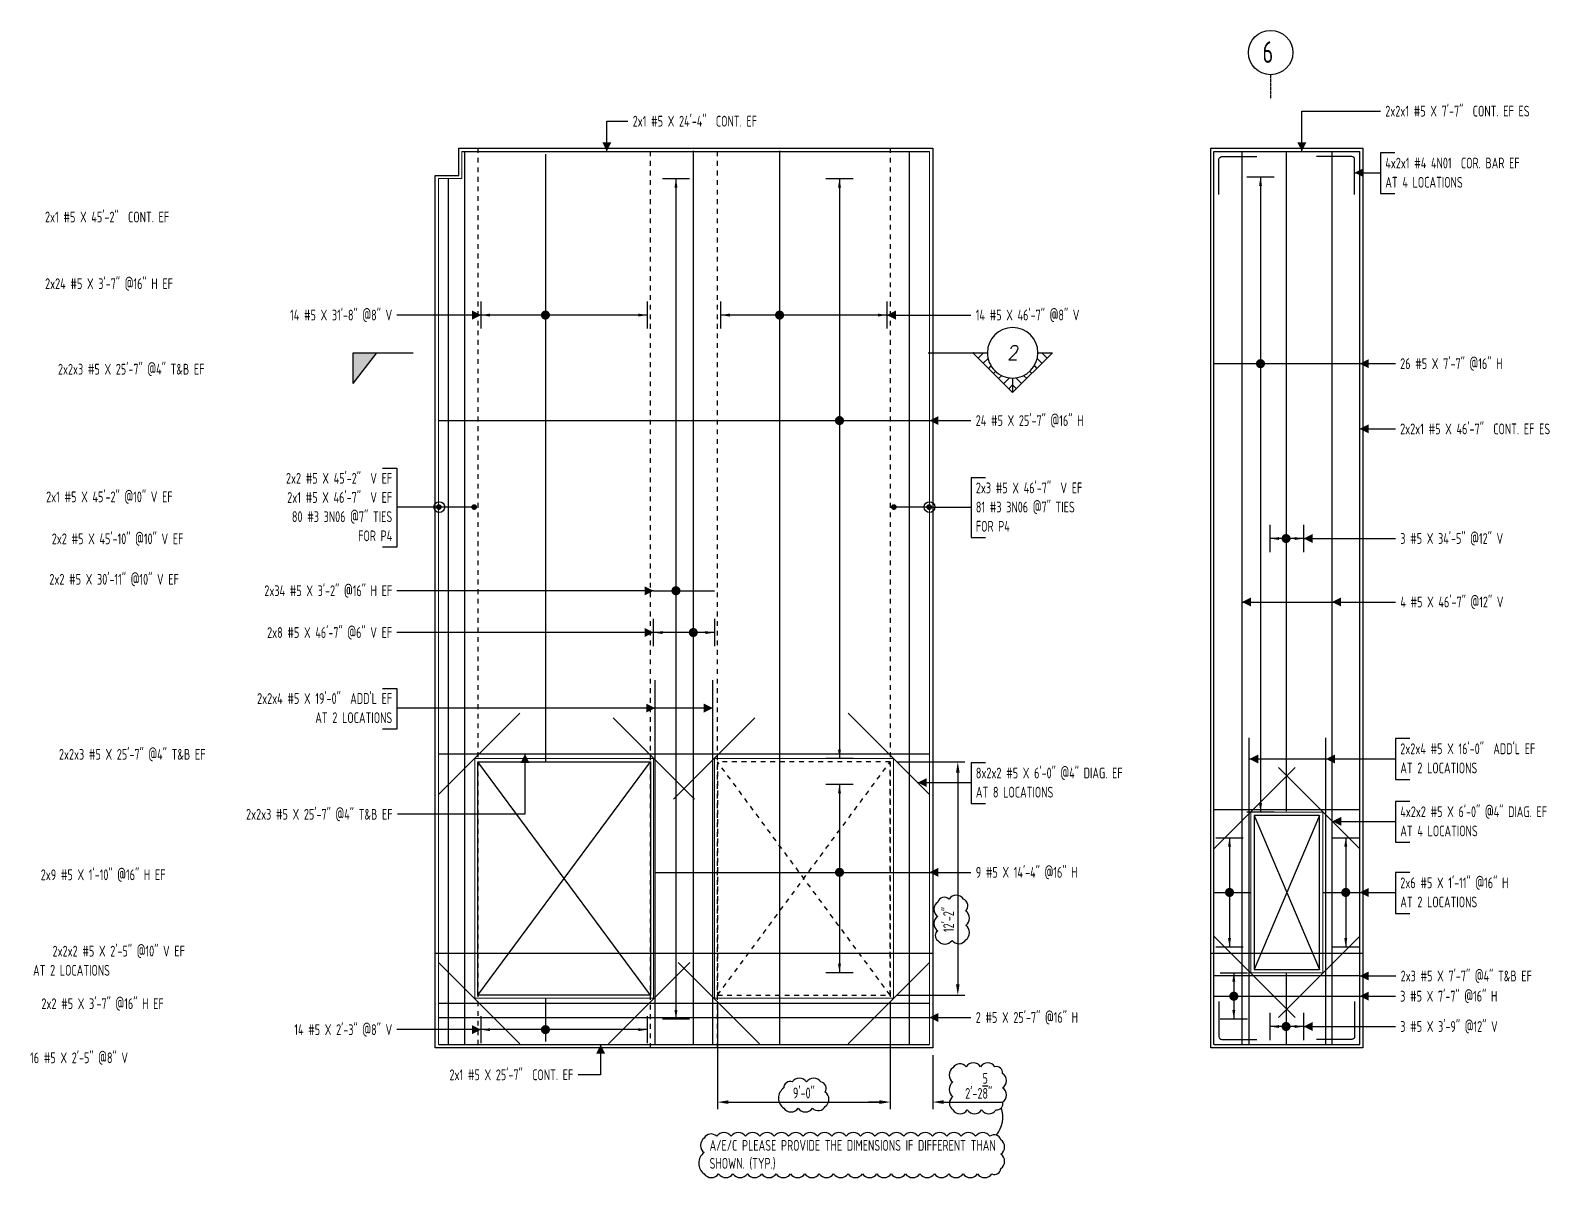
# Model space of a CAD drawing. Header units: inches. Extents: x -3675 to 38568, y -2433 to 4174.
# Drawn here: x 29924 to 30875, y 285 to 1003 of the extents above; entities that cross this region are included whole.
import ezdxf
from ezdxf.enums import TextEntityAlignment as Align

# ---------------------------------------------------------------- set-up
doc = ezdxf.new("R2010")
doc.units = ezdxf.units.IN
doc.header["$MEASUREMENT"] = 0
doc.linetypes.add('HIDDEN', pattern=[6, 3, -3])
doc.linetypes.add('PHANTOM', pattern=[2.5, 1.25, -0.25, 0.25, -0.25, 0.25, -0.25])
doc.layers.get('0').update_dxf_attribs({"linetype": 'CONTINUOUS'})
doc.layers.get('Defpoints').update_dxf_attribs({"linetype": 'CONTINUOUS'})
for name, color, linetype in [('0-25', 7, 'CONTINUOUS'), ('0-25TEXT', 7, 'CONTINUOUS'), ('0-35', 3, 'CONTINUOUS'), ('0-35TEXT', 3, 'CONTINUOUS'), ('0-50', 10, 'CONTINUOUS'), ('3', 3, 'CONTINUOUS'), ('BAR-LBL', 2, 'CONTINUOUS'), ('DETAIL', 83, 'CONTINUOUS'), ('GRID', 8, 'PHANTOM'), ('Hatch', 253, 'CONTINUOUS'), ('hidden', 7, 'HIDDEN'), ('RANGELAY', 7, 'CONTINUOUS'), ('REBARS', 4, 'CONTINUOUS')]:
    doc.layers.add(name, color=color, linetype=linetype)
doc.layers.add('COVER', color=6, linetype='CONTINUOUS', lineweight=0, plot=False)
doc.styles.add('AR', font='ARCHQUIK.shx', dxfattribs={"width": 0.8})
doc.styles.add('ROMANT', font='romant')
doc.dimstyles.new('CADS_DIM_48', dxfattribs={"dimscale": 48, "dimtxt": 0.09375, "dimasz": 0.09375, "dimexe": 0.0625, "dimexo": 0.0625, "dimgap": 0.09375, "dimtad": 0, "dimtih": 1, "dimtoh": 1, "dimzin": 1, "dimdsep": 46, "dimlunit": 4, "dimtxsty": 'AR', "dimblk": 'CLOSED', "dimcen": 0.1875, "dimadec": 0, "dimazin": 0, "dimtfac": 1, "dimtofl": 0, "dimtmove": 0, "dimatfit": 1, "dimldrblk": 'DOTBLANK', "dimfxl": 1, "dimtzin": 0, "dimarcsym": 0})

# ---------------------------------------------------------------- blocks, each defined once
blk = doc.blocks.new('leadrblk')
blk.add_lwpolyline([(0, 0, 0, 1, 0), (1, 0, 1, 1, 0)], format="xyseb")
blk = doc.blocks.new('_DotBlank')
at = {"layer": '0-35', "color": 0, "lineweight": -2}
blk.add_line((-0.5, 0), (-1, 0), dxfattribs=at)
blk.add_circle((0, 0), 0.5, dxfattribs=at)
blk = doc.blocks.new('SECTARO')
at = {"linetype": 'Continuous'}
blk.add_line((33.32, 16.99), (20.13, 0), dxfattribs=at)
for p, q in [((33.32, 16.99), (33.32, 0)), ((33.32, 0), (0, 0))]:
    blk.add_line(p, q)
for points in [[(33.32, 0), (33.32, 16.99), (33.32, 0), (20.13, 0)], [(33.32, 16.99), (20.13, 0), (33.32, 0), (33.32, 16.99)]]:
    blk.add_solid(points, dxfattribs=at)
blk = doc.blocks.new('*X3')
at = {"color": 0, "linetype": 'Continuous'}
for p, q in [((-1.108, 0.278), (-1.075, 0.312)), ((-1.081, 0.217), (-1.031, 0.267)), ((-1.013, 0.197), (-0.986, 0.223)), ((-0.96, 0.161), (-0.942, 0.179)), ((-0.92, 0.112), (-0.898, 0.135)), ((-0.895, 0.05), (-0.854, 0.091)), ((-0.856, 0), (-0.81, 0.046)), ((-0.768, 0), (-0.765, 0.002))]:
    blk.add_line(p, q, dxfattribs=at)
blk = doc.blocks.new('*X2')
at = {"color": 0, "linetype": 'Continuous'}
for p, q in [((-1.108, 0.278), (-1.075, 0.312)), ((-0.96, 0.161), (-0.942, 0.179)), ((-0.856, 0), (-0.81, 0.046))]:
    blk.add_line(p, q, dxfattribs=at)
blk = doc.blocks.new('SECTNU')
at = {"linetype": 'Continuous'}
blk.add_line((-24.74, 0), (-32.81, 0), dxfattribs=at)
blk.add_line((0, 0), (-24.74, 0))
at = {"layer": '3'}
for p, q in [((-68.89, 0), (-46.81, 22.07)), ((-60.81, 0), (-68.89, 0))]:
    blk.add_line(p, q, dxfattribs=at)
at = {"layer": '3', "linetype": 'Continuous'}
blk.add_line((-46.81, 14), (-46.81, 22.07), dxfattribs=at)
at = {"layer": '3'}
for points in [[(-46.81, 22.07), (-24.74, 0), (-32.81, 0, 1)], [(-32.81, 0, 0.414214), (-46.81, 14)]]:
    blk.add_lwpolyline(points, format="xyb", dxfattribs=at)
for start, end in [(90, 180), (180, 0)]:
    blk.add_arc((-46.81, 0), 14, start, end, dxfattribs=at)
at = {"linetype": 'Continuous', "xscale": -64, "yscale": 64, "zscale": 64, "rotation": 359.9999999999999}
blk.add_blockref('*X3', (-117.73, 0), dxfattribs=at)
at = {"linetype": 'Continuous', "xscale": 64, "yscale": 64, "zscale": 64}
for name in ['*X3', '*X2']:
    blk.add_blockref(name, (24.1, 0), dxfattribs=at)
at = {"linetype": 'Continuous', "style": 'ROMANT', "oblique": 9, "width": 0.9}
blk.add_attdef('NO', text='', height=8, dxfattribs=at).set_placement((-46.81, 0), align=Align.MIDDLE)
blk = doc.blocks.new('*D138')
at = {"layer": 'Defpoints', "color": 0, "transparency": 16777216}
for p in [(30354.45, 399.12), (30462.45, 399.12), (30462.45, 332.15)]:
    blk.add_point(p, dxfattribs=at)
at = {"layer": 'DETAIL', "color": 0, "lineweight": -2, "transparency": 16777216}
for p, q in [((30354.45, 394.62), (30354.45, 327.65)), ((30462.45, 394.62), (30462.45, 327.65)), ((30361.2, 332.15), (30455.7, 332.15))]:
    blk.add_line(p, q, dxfattribs=at)
at = {"layer": 'DETAIL', "color": 0, "transparency": 16777216}
for points in [[(30361.2, 333.28), (30361.2, 331.03), (30354.45, 332.15)], [(30455.7, 333.28), (30455.7, 331.03), (30462.45, 332.15)]]:
    blk.add_solid(points, dxfattribs=at)
at = {"layer": 'DETAIL', "color": 0, "transparency": 16777216, "insert": (30408.45, 337.89), "char_height": 6.75, "attachment_point": 5, "style": 'AR'}
blk.add_mtext('9\'-0"', dxfattribs=at)
blk = doc.blocks.new('*D139')
at = {"layer": 'Defpoints', "color": 0, "transparency": 16777216}
for p in [(30462.45, 366.12), (30489.08, 366.12), (30489.08, 332.2)]:
    blk.add_point(p, dxfattribs=at)
at = {"layer": 'DETAIL', "color": 0, "lineweight": -2, "transparency": 16777216}
for p, q in [((30462.45, 361.62), (30462.45, 327.7)), ((30489.08, 361.62), (30489.08, 327.7)), ((30455.7, 332.2), (30448.95, 332.2)), ((30495.83, 332.2), (30533.15, 332.2))]:
    blk.add_line(p, q, dxfattribs=at)
at = {"layer": 'DETAIL', "color": 0, "transparency": 16777216}
for points in [[(30455.7, 333.33), (30455.7, 331.08), (30462.45, 332.2)], [(30495.83, 333.33), (30495.83, 331.08), (30489.08, 332.2)]]:
    blk.add_solid(points, dxfattribs=at)
at = {"layer": 'DETAIL', "color": 0, "transparency": 16777216, "insert": (30517.86, 342.33), "char_height": 6.75, "attachment_point": 5, "style": 'AR'}
blk.add_mtext('2\'-2{\\H1.000000x;\\S5/8;}"', dxfattribs=at)
blk = doc.blocks.new('*D140')
at = {"layer": 'Defpoints', "color": 0, "transparency": 16777216}
for p in [(30462.45, 545.12), (30462.45, 399.12), (30504.77, 399.12)]:
    blk.add_point(p, dxfattribs=at)
at = {"layer": 'DETAIL', "color": 0, "lineweight": -2, "transparency": 16777216}
for p, q in [((30466.95, 545.12), (30509.27, 545.12)), ((30504.77, 538.37), (30504.77, 405.87)), ((30466.95, 399.12), (30509.27, 399.12))]:
    blk.add_line(p, q, dxfattribs=at)
at = {"layer": 'DETAIL', "color": 0, "transparency": 16777216}
for points in [[(30503.64, 538.37), (30505.89, 538.37), (30504.77, 545.12)], [(30503.64, 405.87), (30505.89, 405.87), (30504.77, 399.12)]]:
    blk.add_solid(points, dxfattribs=at)
at = {"layer": 'DETAIL', "color": 0, "transparency": 16777216, "insert": (30499.02, 446.43), "char_height": 6.75, "attachment_point": 5, "rotation": 90, "style": 'AR'}
blk.add_mtext('12\'-2"', dxfattribs=at)
blk = doc.blocks.new('*U1718', base_point=(30392.94, 927.44))
at = {"layer": 'REBARS', "color": 0}
blk.add_lwpolyline([(30393.25, 927.44), (30393.25, 368.44)], dxfattribs=at)
blk = doc.blocks.new('rendmark')
at = {"color": 4}
blk.add_line((0, -3), (0, 3), dxfattribs=at)
blk = doc.blocks.new('rarrow')
at = {"color": 7}
blk.add_solid([(2, -0.33), (2, 0.33), (0, 0)], dxfattribs=at)
blk = doc.blocks.new('*U1866', base_point=(30460.45, 824.67))
at = {"layer": 'RANGELAY'}
blk.add_line((30460.45, 824.67), (30356.45, 824.67), dxfattribs=at)
at = {"layer": 'RANGELAY', "xscale": 2.834645669291339, "yscale": 2.834645669291339}
for name, p, rotation in [('rendmark', (30356.45, 824.67), 359.9999969295309), ('rendmark', (30460.45, 824.67), 179.9999999999999), ('rarrow', (30356.45, 824.67), 359.9999969295309), ('rarrow', (30460.45, 824.67), 179.9999999999999)]:
    blk.add_blockref(name, p, dxfattribs=dict(at, rotation=rotation))
blk = doc.blocks.new('VPM7DC711')
at = {"const_width": 1}
blk.add_lwpolyline([(-0.5, 0, 1), (0.5, 0, 1)], format="xyb", close=True, dxfattribs=at)
blk = doc.blocks.new('*U1380', base_point=(30315, 475.64))
at = {"layer": 'REBARS', "color": 0}
blk.add_lwpolyline([(30315, 475.95), (30487, 475.95)], dxfattribs=at)
blk = doc.blocks.new('*U1865', base_point=(30430.74, 531.12))
at = {"layer": 'RANGELAY'}
blk.add_line((30430.74, 531.12), (30430.74, 413.12), dxfattribs=at)
at = {"layer": 'RANGELAY', "xscale": 2.834645669291339, "yscale": 2.834645669291339}
for name, p, rotation in [('rendmark', (30430.74, 531.12), 269.9999999999999), ('rarrow', (30430.74, 531.12), 269.9999999999999), ('rarrow', (30430.74, 413.12), 89.999996929531), ('rendmark', (30430.74, 413.12), 89.999996929531)]:
    blk.add_blockref(name, p, dxfattribs=dict(at, rotation=rotation))
blk = doc.blocks.new('VPM7DC891')
at = {"const_width": 1}
blk.add_lwpolyline([(-0.5, 0, 1), (0.5, 0, 1)], format="xyb", close=True, dxfattribs=at)
blk = doc.blocks.new('*U1381', base_point=(30179.83, 384.81))
at = {"layer": 'REBARS', "color": 0}
blk.add_lwpolyline([(30179.83, 385.13), (30486.83, 385.13)], dxfattribs=at)
blk = doc.blocks.new('*U1382', base_point=(30179.83, 758.34))
at = {"layer": 'REBARS', "color": 0}
blk.add_lwpolyline([(30179.83, 758.65), (30486.83, 758.65)], dxfattribs=at)
blk = doc.blocks.new('*U1864', base_point=(30430.74, 910.12))
at = {"layer": 'RANGELAY'}
blk.add_line((30430.74, 910.12), (30430.74, 547.12), dxfattribs=at)
at = {"layer": 'RANGELAY', "xscale": 2.834645669291339, "yscale": 2.834645669291339}
for name, p, rotation in [('rendmark', (30430.74, 910.12), 269.9999999999999), ('rarrow', (30430.74, 910.12), 269.9999999999999), ('rarrow', (30430.74, 547.12), 89.999996929531), ('rendmark', (30430.74, 547.12), 89.999996929531)]:
    blk.add_blockref(name, p, dxfattribs=dict(at, rotation=rotation))
blk = doc.blocks.new('VPM7DCA11')
at = {"const_width": 1}
blk.add_lwpolyline([(-0.5, 0, 1), (0.5, 0, 1)], format="xyb", close=True, dxfattribs=at)
blk = doc.blocks.new('*U1863', base_point=(30328.39, 910.12))
at = {"layer": 'RANGELAY'}
blk.add_line((30328.39, 910.12), (30328.39, 384.12), dxfattribs=at)
at = {"layer": 'RANGELAY', "xscale": 2.834645669291339, "yscale": 2.834645669291339}
for name, p, rotation in [('rendmark', (30328.39, 910.12), 269.9999999999999), ('rarrow', (30328.39, 910.12), 269.9999999999999), ('rarrow', (30328.39, 384.12), 89.999996929531), ('rendmark', (30328.39, 384.12), 89.999996929531)]:
    blk.add_blockref(name, p, dxfattribs=dict(at, rotation=rotation))
blk = doc.blocks.new('VPM7DCA91')
at = {"const_width": 1}
blk.add_lwpolyline([(-0.5, 0, 1), (0.5, 0, 1)], format="xyb", close=True, dxfattribs=at)
blk = doc.blocks.new('*U1383', base_point=(30314.45, 651.84))
at = {"layer": 'REBARS', "color": 0}
blk.add_lwpolyline([(30314.45, 652.16), (30352.45, 652.16)], dxfattribs=at)
blk = doc.blocks.new('*U1719', base_point=(30338.93, 927.44))
at = {"layer": 'REBARS', "color": 0}
blk.add_lwpolyline([(30339.24, 927.44), (30339.24, 368.44)], dxfattribs=at)
blk = doc.blocks.new('*U1862', base_point=(30352.45, 626))
at = {"layer": 'RANGELAY'}
blk.add_line((30352.45, 626), (30314.45, 626), dxfattribs=at)
at = {"layer": 'RANGELAY', "xscale": 2.834645669291339, "yscale": 2.834645669291339}
for name, p, rotation in [('rendmark', (30314.45, 626), 359.999996929531), ('rendmark', (30352.45, 626), 180), ('rarrow', (30314.45, 626), 359.999996929531), ('rarrow', (30352.45, 626), 180)]:
    blk.add_blockref(name, p, dxfattribs=dict(at, rotation=rotation))
blk = doc.blocks.new('VPM7DCBF1')
at = {"const_width": 1}
blk.add_lwpolyline([(-0.5, 0, 1), (0.5, 0, 1)], format="xyb", close=True, dxfattribs=at)
blk = doc.blocks.new('*U1384', base_point=(30246.42, 925.44))
at = {"layer": 'REBARS', "color": 0}
blk.add_lwpolyline([(30246.73, 925.44), (30246.73, 545.43)], dxfattribs=at)
blk = doc.blocks.new('*U1861', base_point=(30310.45, 824.67))
at = {"layer": 'RANGELAY'}
blk.add_line((30310.45, 824.67), (30206.45, 824.67), dxfattribs=at)
at = {"layer": 'RANGELAY', "xscale": 2.834645669291339, "yscale": 2.834645669291339}
for name, p, rotation in [('rendmark', (30206.45, 824.67), 359.9999969295309), ('rendmark', (30310.45, 824.67), 179.9999999999999), ('rarrow', (30206.45, 824.67), 359.9999969295309), ('rarrow', (30310.45, 824.67), 179.9999999999999)]:
    blk.add_blockref(name, p, dxfattribs=dict(at, rotation=rotation))
blk = doc.blocks.new('VPM7DCEF1')
at = {"const_width": 1}
blk.add_lwpolyline([(-0.5, 0, 1), (0.5, 0, 1)], format="xyb", close=True, dxfattribs=at)
blk = doc.blocks.new('*U1860', base_point=(30487.08, 704.52))
at = {"layer": 'REBARS', "color": 0, "const_width": 1.8}
for points in [[(30464.76, 705.42, 1), (30464.76, 703.62, 1), (30464.76, 705.42)], [(30486.89, 703.62, 1), (30486.89, 705.42, 1), (30486.89, 703.62)]]:
    blk.add_lwpolyline(points, format="xyb", dxfattribs=at)
at = {"layer": 'REBARS', "color": 0}
blk.add_lwpolyline([(30486.89, 704.52), (30464.76, 704.52)], dxfattribs=at)
blk = doc.blocks.new('*U1385', base_point=(30474.94, 368.12))
at = {"layer": 'REBARS', "color": 0}
blk.add_lwpolyline([(30474.62, 368.12), (30474.62, 927.12)], dxfattribs=at)
blk = doc.blocks.new('*U1386', base_point=(30196.55, 368.12))
at = {"layer": 'REBARS', "color": 0}
blk.add_lwpolyline([(30196.24, 368.12), (30196.24, 927.12)], dxfattribs=at)
blk = doc.blocks.new('*U1387', base_point=(30186.49, 368.12))
at = {"layer": 'REBARS', "color": 0}
blk.add_lwpolyline([(30186.17, 368.12), (30186.17, 910.12)], dxfattribs=at)
blk = doc.blocks.new('*U1859', base_point=(30202.33, 704.52))
at = {"layer": 'REBARS', "color": 0, "const_width": 1.8}
for points in [[(30180.01, 705.42, 1), (30180.01, 703.62, 1), (30180.01, 705.42)], [(30202.14, 703.62, 1), (30202.14, 705.42, 1), (30202.14, 703.62)]]:
    blk.add_lwpolyline(points, format="xyb", dxfattribs=at)
at = {"layer": 'REBARS', "color": 0}
blk.add_lwpolyline([(30202.14, 704.52), (30180.01, 704.52)], dxfattribs=at)
blk = doc.blocks.new('*U1388', base_point=(30195.07, 926.81))
at = {"layer": 'REBARS', "color": 0}
blk.add_lwpolyline([(30195.07, 927.12), (30487.07, 927.12)], dxfattribs=at)
blk = doc.blocks.new('*U1389', base_point=(30180.08, 368.43))
at = {"layer": 'REBARS', "color": 0}
blk.add_lwpolyline([(30180.08, 368.12), (30487.08, 368.12)], dxfattribs=at)
blk = doc.blocks.new('*U1390', base_point=(30326.65, 522.01))
at = {"layer": 'REBARS', "color": 0}
blk.add_lwpolyline([(30326.87, 521.79), (30377.79, 572.7)], dxfattribs=at)
blk = doc.blocks.new('*U1391', base_point=(30179.6, 419.28))
at = {"layer": 'REBARS', "color": 0}
blk.add_lwpolyline([(30179.83, 419.5), (30230.74, 368.59)], dxfattribs=at)
blk = doc.blocks.new('*U1392', base_point=(30179.61, 524.96))
at = {"layer": 'REBARS', "color": 0}
blk.add_lwpolyline([(30179.83, 524.74), (30230.74, 575.65)], dxfattribs=at)
blk = doc.blocks.new('*U1393', base_point=(30340.25, 522.01))
at = {"layer": 'REBARS', "color": 0}
blk.add_lwpolyline([(30340.03, 521.79), (30289.12, 572.7)], dxfattribs=at)
blk = doc.blocks.new('*U1394', base_point=(30487.3, 419.28))
at = {"layer": 'REBARS', "color": 0}
blk.add_lwpolyline([(30487.08, 419.5), (30436.16, 368.59)], dxfattribs=at)
blk = doc.blocks.new('*U1395', base_point=(30487.3, 524.96))
at = {"layer": 'REBARS', "color": 0}
blk.add_lwpolyline([(30487.08, 524.74), (30436.16, 575.65)], dxfattribs=at)
blk = doc.blocks.new('*U1409', base_point=(30709.89, 413.12))
at = {"layer": 'REBARS', "color": 0}
blk.add_lwpolyline([(30710.2, 413.12), (30710.2, 368.12)], dxfattribs=at)
blk = doc.blocks.new('*U1858', base_point=(30721.15, 379.47))
at = {"layer": 'RANGELAY'}
blk.add_line((30721.15, 379.47), (30700.15, 379.47), dxfattribs=at)
at = {"layer": 'RANGELAY', "xscale": 2.834645669291339, "yscale": 2.834645669291339}
for name, p, rotation in [('rendmark', (30700.15, 379.47), 359.999996929531), ('rarrow', (30700.15, 379.47), 359.999996929531), ('rarrow', (30721.15, 379.47), 180), ('rendmark', (30721.15, 379.47), 180)]:
    blk.add_blockref(name, p, dxfattribs=dict(at, rotation=rotation))
blk = doc.blocks.new('VPM7DD642')
at = {"const_width": 1}
blk.add_lwpolyline([(-0.5, 0, 1), (0.5, 0, 1)], format="xyb", close=True, dxfattribs=at)
blk = doc.blocks.new('*U1410', base_point=(30665.27, 368.43))
at = {"layer": 'REBARS', "color": 0}
blk.add_lwpolyline([(30665.27, 368.12), (30756.27, 368.12)], dxfattribs=at)
blk = doc.blocks.new('*U1411', base_point=(30665.27, 926.81))
at = {"layer": 'REBARS', "color": 0}
blk.add_lwpolyline([(30665.27, 927.12), (30756.27, 927.12)], dxfattribs=at)
blk = doc.blocks.new('*U1412', base_point=(30664.71, 368.12))
at = {"layer": 'REBARS', "color": 0}
blk.add_lwpolyline([(30665.02, 368.12), (30665.02, 927.12)], dxfattribs=at)
blk = doc.blocks.new('*U1857', base_point=(30747.55, 497.62))
at = {"layer": 'RANGELAY'}
blk.add_line((30747.55, 497.62), (30747.55, 429.12), dxfattribs=at)
at = {"layer": 'RANGELAY', "xscale": 2.834645669291339, "yscale": 2.834645669291339}
for name, p, rotation in [('rendmark', (30747.55, 497.62), 269.9999999999999), ('rarrow', (30747.55, 497.62), 269.9999999999999), ('rendmark', (30747.55, 429.12), 89.999996929531), ('rarrow', (30747.55, 429.12), 89.999996929531)]:
    blk.add_blockref(name, p, dxfattribs=dict(at, rotation=rotation))
blk = doc.blocks.new('VPM7DD7E3')
at = {"const_width": 1}
blk.add_lwpolyline([(-0.5, 0, 1), (0.5, 0, 1)], format="xyb", close=True, dxfattribs=at)
blk = doc.blocks.new('*U1413', base_point=(30733.27, 463.06))
at = {"layer": 'REBARS', "color": 0}
blk.add_lwpolyline([(30733.27, 463.37), (30756.27, 463.37)], dxfattribs=at)
blk = doc.blocks.new('*U1856', base_point=(30674.8, 497.62))
at = {"layer": 'RANGELAY'}
blk.add_line((30674.8, 497.62), (30674.8, 429.12), dxfattribs=at)
at = {"layer": 'RANGELAY', "xscale": 2.834645669291339, "yscale": 2.834645669291339}
for name, p, rotation in [('rendmark', (30674.8, 497.62), 269.9999999999999), ('rarrow', (30674.8, 497.62), 269.9999999999999), ('rendmark', (30674.8, 429.12), 89.999996929531), ('rarrow', (30674.8, 429.12), 89.999996929531)]:
    blk.add_blockref(name, p, dxfattribs=dict(at, rotation=rotation))
blk = doc.blocks.new('VPM7DD8C3')
at = {"const_width": 1}
blk.add_lwpolyline([(-0.5, 0, 1), (0.5, 0, 1)], format="xyb", close=True, dxfattribs=at)
blk = doc.blocks.new('*U1414', base_point=(30665.15, 463.06))
at = {"layer": 'REBARS', "color": 0}
blk.add_lwpolyline([(30665.15, 463.37), (30688.15, 463.37)], dxfattribs=at)
blk = doc.blocks.new('*U1469', base_point=(30667.95, 371.12))
at = {"layer": 'REBARS', "color": 0}
blk.add_lwpolyline([(30668.2, 395.12), (30668.2, 373.12, 0.414214), (30669.95, 371.37), (30691.95, 371.37)], format="xyb", dxfattribs=at)
blk = doc.blocks.new('*U1470', base_point=(30753.34, 371.12))
at = {"layer": 'REBARS', "color": 0}
blk.add_lwpolyline([(30753.09, 395.12), (30753.09, 373.12, -0.414214), (30751.34, 371.37), (30729.34, 371.37)], format="xyb", dxfattribs=at)
blk = doc.blocks.new('*U1471', base_point=(30667.95, 924.12))
at = {"layer": 'REBARS', "color": 0}
blk.add_lwpolyline([(30668.2, 900.12), (30668.2, 922.12, -0.414213), (30669.95, 923.87), (30691.95, 923.87)], format="xyb", dxfattribs=at)
blk = doc.blocks.new('*U1415', base_point=(30665.27, 411.68))
at = {"layer": 'REBARS', "color": 0}
blk.add_lwpolyline([(30665.27, 411.37), (30756.27, 411.37)], dxfattribs=at)
blk = doc.blocks.new('*U1416', base_point=(30665.27, 515.06))
at = {"layer": 'REBARS', "color": 0}
blk.add_lwpolyline([(30665.27, 515.37), (30756.27, 515.37)], dxfattribs=at)
blk = doc.blocks.new('*U1417', base_point=(30734.83, 368.12))
at = {"layer": 'REBARS', "color": 0}
blk.add_lwpolyline([(30735.15, 368.12), (30735.15, 560.12)], dxfattribs=at)
blk = doc.blocks.new('*U1418', base_point=(30687.53, 368.12))
at = {"layer": 'REBARS', "color": 0}
blk.add_lwpolyline([(30687.21, 368.12), (30687.21, 560.12)], dxfattribs=at)
blk = doc.blocks.new('*U1419', base_point=(30756.49, 435.78))
at = {"layer": 'REBARS', "color": 0}
blk.add_lwpolyline([(30756.27, 436), (30705.36, 385.09)], dxfattribs=at)
blk = doc.blocks.new('*U1420', base_point=(30664.8, 435.78))
at = {"layer": 'REBARS', "color": 0}
blk.add_lwpolyline([(30665.02, 436), (30715.93, 385.09)], dxfattribs=at)
blk = doc.blocks.new('*U1421', base_point=(30664.8, 490.96))
at = {"layer": 'REBARS', "color": 0}
blk.add_lwpolyline([(30665.02, 490.74), (30715.93, 541.65)], dxfattribs=at)
blk = doc.blocks.new('*U1422', base_point=(30756.49, 490.96))
at = {"layer": 'REBARS', "color": 0}
blk.add_lwpolyline([(30756.27, 490.74), (30705.36, 541.65)], dxfattribs=at)
blk = doc.blocks.new('*U1423', base_point=(30665.27, 398.12))
at = {"layer": 'REBARS', "color": 0}
blk.add_lwpolyline([(30665.27, 398.44), (30756.27, 398.44)], dxfattribs=at)
blk = doc.blocks.new('*U1855', base_point=(30677.51, 413.12))
at = {"layer": 'RANGELAY'}
blk.add_line((30677.51, 413.12), (30677.51, 384.12), dxfattribs=at)
at = {"layer": 'RANGELAY', "xscale": 2.834645669291339, "yscale": 2.834645669291339}
for name, p, rotation in [('rendmark', (30677.51, 413.12), 269.9999999999999), ('rarrow', (30677.51, 413.12), 269.9999999999999), ('rarrow', (30677.51, 384.12), 89.999996929531), ('rendmark', (30677.51, 384.12), 89.999996929531)]:
    blk.add_blockref(name, p, dxfattribs=dict(at, rotation=rotation))
blk = doc.blocks.new('VPM7DDE02')
at = {"const_width": 1}
blk.add_lwpolyline([(-0.5, 0, 1), (0.5, 0, 1)], format="xyb", close=True, dxfattribs=at)
blk = doc.blocks.new('*U1424', base_point=(30756.58, 368.12))
at = {"layer": 'REBARS', "color": 0}
blk.add_lwpolyline([(30756.27, 368.12), (30756.27, 927.12)], dxfattribs=at)
blk = doc.blocks.new('*U1472', base_point=(30753.34, 924.12))
at = {"layer": 'REBARS', "color": 0}
blk.add_lwpolyline([(30753.09, 900.12), (30753.09, 922.12, 0.414213), (30751.34, 923.87), (30729.34, 923.87)], format="xyb", dxfattribs=at)
blk = doc.blocks.new('*U1425', base_point=(30709.89, 927.23))
at = {"layer": 'REBARS', "color": 0}
blk.add_lwpolyline([(30710.2, 927.23), (30710.2, 514.23)], dxfattribs=at)
blk = doc.blocks.new('*U1854', base_point=(30721.15, 684.85))
at = {"layer": 'RANGELAY'}
blk.add_line((30721.15, 684.85), (30700.15, 684.85), dxfattribs=at)
at = {"layer": 'RANGELAY', "xscale": 2.834645669291339, "yscale": 2.834645669291339}
for name, p, rotation in [('rendmark', (30700.15, 684.85), 359.999996929531), ('rarrow', (30700.15, 684.85), 359.999996929531), ('rarrow', (30721.15, 684.85), 180), ('rendmark', (30721.15, 684.85), 180)]:
    blk.add_blockref(name, p, dxfattribs=dict(at, rotation=rotation))
blk = doc.blocks.new('VPM7DE052')
at = {"const_width": 1}
blk.add_lwpolyline([(-0.5, 0, 1), (0.5, 0, 1)], format="xyb", close=True, dxfattribs=at)
blk = doc.blocks.new('*U1426', base_point=(30665.27, 793.96))
at = {"layer": 'REBARS', "color": 0}
blk.add_lwpolyline([(30665.27, 794.27), (30756.27, 794.27)], dxfattribs=at)
blk = doc.blocks.new('*U1853', base_point=(30694.21, 911.12))
at = {"layer": 'RANGELAY'}
blk.add_line((30694.21, 911.12), (30694.21, 513.62), dxfattribs=at)
at = {"layer": 'RANGELAY', "xscale": 2.834645669291339, "yscale": 2.834645669291339}
for name, p, rotation in [('rendmark', (30694.21, 911.12), 269.9999999999999), ('rarrow', (30694.21, 911.12), 269.9999999999999), ('rendmark', (30694.21, 513.62), 89.999996929531), ('rarrow', (30694.21, 513.62), 89.999996929531)]:
    blk.add_blockref(name, p, dxfattribs=dict(at, rotation=rotation))
blk = doc.blocks.new('VPM7DE152')
at = {"const_width": 1}
blk.add_lwpolyline([(-0.5, 0, 1), (0.5, 0, 1)], format="xyb", close=True, dxfattribs=at)
blk = doc.blocks.new('*U1427', base_point=(30738.69, 368.12))
at = {"layer": 'REBARS', "color": 0}
blk.add_lwpolyline([(30739, 368.12), (30739, 927.12)], dxfattribs=at)
blk = doc.blocks.new('*U1428', base_point=(30682.31, 368.12))
at = {"layer": 'REBARS', "color": 0}
blk.add_lwpolyline([(30682.62, 368.12), (30682.62, 927.12)], dxfattribs=at)
blk = doc.blocks.new('*U1396', base_point=(30329.61, 419.28))
at = {"layer": 'REBARS', "color": 0}
blk.add_lwpolyline([(30329.83, 419.5), (30380.74, 368.59)], dxfattribs=at)
blk = doc.blocks.new('*U1397', base_point=(30337.3, 419.28))
at = {"layer": 'REBARS', "color": 0}
blk.add_lwpolyline([(30337.08, 419.5), (30286.16, 368.59)], dxfattribs=at)
blk = doc.blocks.new('*U1398', base_point=(30246.42, 397.12))
at = {"layer": 'REBARS', "color": 0}
blk.add_lwpolyline([(30246.73, 397.12), (30246.73, 370.12)], dxfattribs=at)
blk = doc.blocks.new('*U1852', base_point=(30310.45, 377.51))
at = {"layer": 'RANGELAY'}
blk.add_line((30310.45, 377.51), (30206.45, 377.51), dxfattribs=at)
at = {"layer": 'RANGELAY', "xscale": 2.834645669291339, "yscale": 2.834645669291339}
for name, p, rotation in [('rendmark', (30206.45, 377.51), 359.9999969295309), ('rendmark', (30310.45, 377.51), 179.9999999999999), ('rarrow', (30206.45, 377.51), 359.9999969295309), ('rarrow', (30310.45, 377.51), 179.9999999999999)]:
    blk.add_blockref(name, p, dxfattribs=dict(at, rotation=rotation))
blk = doc.blocks.new('VPM7DE3B1')
at = {"const_width": 1}
blk.add_lwpolyline([(-0.5, 0, 1), (0.5, 0, 1)], format="xyb", close=True, dxfattribs=at)
blk = doc.blocks.new('*U1399', base_point=(30179.83, 394.49))
at = {"layer": 'REBARS', "color": 0}
blk.add_lwpolyline([(30179.83, 394.17), (30486.83, 394.17)], dxfattribs=at)
blk = doc.blocks.new('*U1400', base_point=(30179.83, 549.76))
at = {"layer": 'REBARS', "color": 0}
blk.add_lwpolyline([(30179.83, 550.07), (30486.83, 550.07)], dxfattribs=at)
blk = doc.blocks.new('*U1401', base_point=(30315.14, 368.12))
at = {"layer": 'REBARS', "color": 0}
blk.add_lwpolyline([(30315.45, 368.12), (30315.45, 596.12)], dxfattribs=at)
blk = doc.blocks.new('*U1402', base_point=(30351.76, 368.12))
at = {"layer": 'REBARS', "color": 0}
blk.add_lwpolyline([(30351.45, 368.12), (30351.45, 596.12)], dxfattribs=at)

msp = doc.modelspace()

# ---------------------------------------------------------------- linework, layer by layer
at = {"layer": '0-25'}
for p, q in [((30204.4511, 399.12085), (30312.4511, 545.1213)), ((30312.4511, 399.12085), (30204.4511, 545.1213))]:
    msp.add_line(p, q, dxfattribs=at)
for points in [[(30731.14628, 511.62085), (30690.14628, 415.12085)], [(30690.14628, 511.62085), (30731.14628, 415.12085)]]:
    msp.add_lwpolyline(points, dxfattribs=at)
at = {"layer": '0-25TEXT'}
for points in [[(30720.0354, 927.12085), (30720.0354, 952.29863), (30769.29275, 952.29863)], [(30285.17818, 927.12085), (30285.17818, 945.99326), (30298.35326, 945.99326)], [(30778.29181, 926.16181), (30769.29275, 926.16181), (30769.29275, 900.66448), (30778.29181, 900.66448)], [(30753.09082, 913.7881), (30769.29275, 913.7881)], [(30206.4511, 824.67369), (30153.8261, 824.67369)], [(30460.4511, 824.67369), (30513.00037, 824.67369)], [(30756.19556, 794.27343), (30778.59818, 794.27343)], [(30487.00037, 758.65414), (30513.00037, 758.65414)], [(30756.27123, 753.44746), (30778.59818, 753.44746)], [(30144.82705, 728.89306), (30153.8261, 728.89306), (30153.8261, 679.39826), (30144.82705, 679.39826)], [(30522.07516, 722.8937), (30513.0761, 722.8937), (30513.0761, 685.39763), (30522.07516, 685.39763)], [(30721.14628, 684.84526), (30778.67391, 684.84526)], [(30314.4511, 652.15521), (30153.8261, 652.15521)], [(30682.62185, 645.12085), (30778.67391, 645.12085)], [(30314.4511, 626.00334), (30153.8261, 626.00334)], [(30144.82705, 591.09062), (30153.8261, 591.09062), (30153.8261, 565.5933), (30144.82705, 565.5933)], [(30351.45111, 578.71692), (30153.8261, 578.71692)], [(30787.67297, 559.64286), (30778.67391, 559.64286), (30778.67391, 534.14554), (30787.67297, 534.14554)], [(30233.92254, 550.06903), (30233.92254, 512.2739), (30154.05387, 512.2739)], [(30522.07516, 544.48343), (30513.0761, 544.48343), (30513.0761, 518.98611), (30522.07516, 518.98611)], [(30687.21292, 546.8942), (30778.67391, 546.8942)], [(30479.7053, 532.10973), (30513.0761, 532.10973)], [(30787.67297, 520.23422), (30778.67391, 520.23422), (30778.67391, 494.73689), (30787.67297, 494.73689)], [(30739.14925, 507.86052), (30778.67391, 507.86052)], [(30487.00037, 475.94871), (30513.00037, 475.94871)], [(30787.67297, 475.74455), (30778.67391, 475.74455), (30778.67391, 450.24722), (30787.67297, 450.24722)], [(30756.27128, 463.37085), (30778.67391, 463.37085)], [(30756.27112, 411.0918), (30778.89876, 411.0918)], [(30756.19556, 398.43577), (30778.59818, 398.43577)], [(30487.00037, 385.12655), (30513.00037, 385.12655)], [(30206.4511, 377.51467), (30153.8261, 377.51467)], [(30721.14628, 379.46736), (30778.67391, 379.46736)], [(30281.27025, 368.12085), (30281.27025, 349.24844), (30267.11823, 349.24844)]]:
    msp.add_lwpolyline(points, dxfattribs=at)
at = {"layer": '0-35'}
for points in [[(30192.4511, 929.12085), (30489.0761, 929.12085), (30489.0761, 366.12085), (30177.8261, 366.12085), (30177.8261, 912.12085), (30192.4511, 912.12085)], [(30663.02128, 929.12085), (30758.27128, 929.12085), (30758.27128, 366.12085), (30663.02128, 366.12085)], [(30204.4511, 545.1213), (30312.4511, 545.1213), (30312.4511, 399.12085), (30204.4511, 399.12085)], [(30731.14628, 511.62085), (30690.14628, 511.62085), (30690.14628, 415.12085), (30731.14628, 415.12085)]]:
    msp.add_lwpolyline(points, close=True, dxfattribs=at)
at = {"layer": '0-50'}
msp.add_circle((30700.52826, 988.95694), 13.87094, dxfattribs=at)
at = {"layer": 'COVER'}
for points in [[(30194.4511, 927.12085), (30487.0761, 927.12085), (30487.0761, 368.12085), (30179.8261, 368.12085), (30179.8261, 910.12085), (30194.4511, 910.12085)], [(30665.02128, 927.12085), (30756.27128, 927.12085), (30756.27128, 368.12085), (30665.02128, 368.12085)], [(30202.4511, 547.1213), (30314.4511, 547.1213), (30314.4511, 397.12085), (30202.4511, 397.12085)], [(30464.4511, 547.1213), (30352.4511, 547.1213), (30352.4511, 397.12085), (30464.4511, 397.12085)], [(30733.14628, 513.62085), (30688.14628, 513.62085), (30688.14628, 413.12085), (30733.14628, 413.12085)]]:
    msp.add_lwpolyline(points, close=True, dxfattribs=at)
at = {"layer": 'DETAIL'}
for points in [[(30492.19178, 433.34297, 0.52056705), (30501.19178, 433.34297, 0.52056705), (30509.79254, 433.74221, 0.52056705), (30509.79254, 442.74221, 0.52056705), (30509.79254, 451.74221, 0.52056705), (30508.30412, 459.25379, 0.52056705), (30499.30412, 459.25379, 0.52056705), (30492.19178, 457.36612, 0.52056705), (30492.19178, 448.36612, 0.52056705), (30492.19178, 439.36612, 0.52056705)], [(30501.70852, 327.27054, 0.52056705), (30510.70852, 327.27054, 0.52056705), (30519.70852, 327.27054, 0.52056705), (30528.70852, 327.27054, 0.52056705), (30532.84469, 332.13436, 0.52056705), (30532.84469, 341.13436, 0.52056705), (30532.84469, 350.13436, 0.52056705), (30528.01924, 354.30891, 0.52056705), (30519.01924, 354.30891, 0.52056705), (30510.01924, 354.30891, 0.52056705), (30501.70852, 353.61963, 0.52056705), (30501.70852, 344.61963, 0.52056705), (30501.70852, 335.61963, 0.52056705)], [(30395.89038, 328.36014, 0.52056705), (30404.89038, 328.36014, 0.52056705), (30413.89038, 328.36014, 0.52056705), (30421.79524, 329.45528, 0.52056705), (30421.79524, 338.45528, 0.52056705), (30419.14104, 344.80107, 0.52056705), (30410.14104, 344.80107, 0.52056705), (30401.14104, 344.80107, 0.52056705), (30395.89038, 341.05172, 0.52056705)], [(30346.09072, 287.25529, 0.52056705), (30355.09072, 287.25529, 0.52056705), (30364.09072, 287.25529, 0.52056705), (30373.09072, 287.25529, 0.52056705), (30382.09072, 287.25529, 0.52056705), (30391.09072, 287.25529, 0.52056705), (30400.09072, 287.25529, 0.52056705), (30409.09072, 287.25529, 0.52056705), (30418.09072, 287.25529, 0.52056705), (30427.09072, 287.25529, 0.52056705), (30436.09072, 287.25529, 0.52056705), (30445.09072, 287.25529, 0.52056705), (30454.09072, 287.25529, 0.52056705), (30463.09072, 287.25529, 0.52056705), (30472.09072, 287.25529, 0.52056705), (30481.09072, 287.25529, 0.52056705), (30490.09072, 287.25529, 0.52056705), (30499.09072, 287.25529, 0.52056705), (30508.09072, 287.25529, 0.52056705), (30517.09072, 287.25529, 0.52056705), (30526.09072, 287.25529, 0.52056705), (30531.75139, 290.59462, 0.52056705), (30531.75139, 299.59462, 0.52056705), (30531.75139, 308.59462, 0.52056705), (30524.91091, 310.75415, 0.52056705), (30515.91091, 310.75415, 0.52056705), (30506.91091, 310.75415, 0.52056705), (30497.91091, 310.75415, 0.52056705), (30488.91091, 310.75415, 0.52056705), (30479.91091, 310.75415, 0.52056705), (30470.91091, 310.75415, 0.52056705), (30461.91091, 310.75415, 0.52056705), (30452.91091, 310.75415, 0.52056705), (30443.91091, 310.75415, 0.52056705), (30434.91091, 310.75415, 0.52056705), (30425.91091, 310.75415, 0.52056705), (30416.91091, 310.75415, 0.52056705), (30407.91091, 310.75415, 0.52056705), (30398.91091, 310.75415, 0.52056705), (30389.91091, 310.75415, 0.52056705), (30380.91091, 310.75415, 0.52056705), (30371.91091, 310.75415, 0.52056705), (30362.91091, 310.75415, 0.52056705), (30353.91091, 310.75415, 0.52056705), (30346.09072, 309.57434, 0.52056705), (30346.09072, 300.57434, 0.52056705)]]:
    msp.add_lwpolyline(points, format="xyb", close=True, dxfattribs=at)
msp.add_arc((30514.64636, 322.94219), 18.30116, 321.12055985, 18.09322676, dxfattribs=at)
at = {"layer": 'GRID', "lineweight": -3}
msp.add_lwpolyline([(30700.52826, 975.086), (30700.52826, 960.46601)], dxfattribs=at)
at = {"layer": 'Hatch'}
for p, q in [((30489.0761, 425.12085), (30177.8261, 425.12085)), ((30758.27128, 425.12085), (30663.02128, 425.12085))]:
    msp.add_line(p, q, dxfattribs=at)
at = {"layer": 'hidden'}
for p, q in [((30204.4511, 929.12085), (30204.4511, 366.12085)), ((30312.4511, 366.12085), (30312.4511, 929.12085)), ((30354.4511, 366.12085), (30354.4511, 929.12085)), ((30462.4511, 929.12085), (30462.4511, 366.12085)), ((30462.4511, 399.12085), (30354.4511, 545.1213)), ((30354.4511, 399.12085), (30462.4511, 545.1213))]:
    msp.add_line(p, q, dxfattribs=at)
msp.add_lwpolyline([(30462.4511, 545.1213), (30354.4511, 545.1213), (30354.4511, 399.12085), (30462.4511, 399.12085)], close=True, dxfattribs=at)

# ---------------------------------------------------------------- block references
ref = msp.add_blockref('SECTNU', (30486.23696, 801.09659), dxfattribs=dict(xscale=1.129181470141702, yscale=1.129181470141702, zscale=1.129181470141702, rotation=180))
ref.add_attrib('NO', '2', dxfattribs={"linetype": 'Continuous', "height": 9.03345, "style": 'ROMANT', "oblique": 9, "width": 0.9}).set_placement((30539.09698, 801.09658), align=Align.MIDDLE)
at = {"xscale": 1.129181470141702, "yscale": 1.129181470141702, "zscale": 1.129181470141702, "rotation": 180}
msp.add_blockref('SECTARO', (30163.98316, 801.0966), dxfattribs=at)
at = {"layer": '0-25TEXT'}
for name, p, xscale, yscale, rotation in [('leadrblk', (30285.17818, 927.12085), 5.623937007874017, 2.250708661417324, 90.00000153523449), ('leadrblk', (30720.0354, 927.12085), 5.623937007874017, 2.250708661417324, 90.00000153523449), ('leadrblk', (30206.4511, 824.67369), 5.623937007874017, 2.250708661417324, 180.000003070469), ('VPM7DCEF1', (30246.73284, 824.67369), 2.834645669291338, 2.834645669291338, 179.9999999999999), ('VPM7DC711', (30393.25462, 824.67369), 2.834645669291338, 2.834645669291338, 179.9999999999999), ('VPM7DE152', (30694.21209, 794.27343), 2.834645669291338, 2.834645669291338, 269.9999999999999), ('VPM7DCA11', (30430.73938, 758.65414), 2.834645669291338, 2.834645669291338, 269.9999999999999), ('VPM7DE052', (30710.20334, 684.84526), 2.834645669291338, 2.834645669291338, 179.9999999999999), ('leadrblk', (30314.4511, 652.15521), 5.623937007874017, 2.250708661417324, 180.000003070469), ('VPM7DCA91', (30328.39369, 652.15521), 2.834645669291338, 2.834645669291338, 269.9999999999999), ('leadrblk', (30314.4511, 626.00334), 5.623937007874017, 2.250708661417324, 180.000003070469), ('VPM7DCBF1', (30339.23885, 626.00334), 2.834645669291338, 2.834645669291338, 179.9999999999999), ('leadrblk', (30315.45108, 578.71692), 5.623937007874017, 2.250708661417324, 180.000003070469), ('leadrblk', (30351.45111, 578.71692), 5.623937007874017, 2.250708661417324, 180.000003070469), ('leadrblk', (30233.92254, 550.06903), 5.623937007874017, 2.250708661417324, 270.0000046057035), ('VPM7DC891', (30430.73938, 475.94871), 2.834645669291338, 2.834645669291338, 269.9999999999999), ('VPM7DD8C3', (30674.8042, 463.37078), 2.834645669291338, 2.834645669291338, 270), ('VPM7DD7E3', (30747.55306, 463.37078), 2.834645669291338, 2.834645669291338, 270), ('VPM7DDE02', (30677.50522, 398.43577), 2.834645669291338, 2.834645669291338, 269.9999999999999), ('leadrblk', (30206.4511, 377.51467), 5.623937007874017, 2.250708661417324, 180.000003070469), ('VPM7DE3B1', (30246.73284, 377.51467), 2.834645669291338, 2.834645669291338, 179.9999999999999), ('VPM7DD642', (30710.20334, 379.46736), 2.834645669291338, 2.834645669291338, 179.9999999999999), ('leadrblk', (30281.27025, 368.12085), 5.623937007874017, 2.250708661417324, 270.0000015352345)]:
    msp.add_blockref(name, p, dxfattribs=dict(at, xscale=xscale, yscale=yscale, rotation=rotation))
at = {"layer": '0-25TEXT', "xscale": 5.623937007874017, "yscale": 2.250708661417324}
for p in [(30753.09082, 913.7881), (30460.4511, 824.67369), (30756.19556, 794.27343), (30487.00037, 758.65414), (30756.27123, 753.44746), (30721.14628, 684.84526), (30682.62185, 645.12085), (30739.00406, 645.12087), (30687.21292, 546.89422), (30735.14629, 546.8942), (30479.7053, 532.10973), (30739.14925, 507.86052), (30487.00037, 475.94871), (30756.27128, 463.37085), (30756.27112, 411.0918), (30756.19556, 398.43577), (30487.00037, 385.12655), (30721.14628, 379.46736)]:
    msp.add_blockref('leadrblk', p, dxfattribs=at)
at = {"layer": 'RANGELAY'}
for name, p in [('*U1863', (30328.39369, 910.12085)), ('*U1864', (30430.73938, 910.12085)), ('*U1853', (30694.21209, 911.12085)), ('*U1861', (30310.4511, 824.67369)), ('*U1866', (30460.4511, 824.67369)), ('*U1854', (30721.14628, 684.84526)), ('*U1862', (30352.4511, 626.00334)), ('*U1865', (30430.73939, 531.1213)), ('*U1856', (30674.8042, 497.62085)), ('*U1857', (30747.55306, 497.62085)), ('*U1855', (30677.50522, 413.12085)), ('*U1852', (30310.4511, 377.51467)), ('*U1858', (30721.14628, 379.46736))]:
    msp.add_blockref(name, p, dxfattribs=at)
at = {"layer": 'REBARS', "color": 4}
for name, p in [('*U1388', (30195.07349, 926.80835)), ('*U1386', (30196.54946, 368.12085)), ('*U1384', (30246.42034, 925.43505)), ('*U1719', (30338.92635, 927.43505)), ('*U1718', (30392.94211, 927.43505)), ('*U1385', (30474.93714, 368.12085)), ('*U1412', (30664.70896, 368.12085)), ('*U1411', (30665.27128, 926.80835)), ('*U1471', (30667.95175, 924.12085)), ('*U1428', (30682.30943, 368.12085)), ('*U1425', (30709.89083, 927.22699)), ('*U1472', (30753.34081, 924.12085)), ('*U1427', (30738.69164, 368.12085)), ('*U1424', (30756.58361, 368.12085)), ('*U1387', (30186.48673, 368.12085)), ('*U1426', (30665.27128, 793.96093)), ('*U1382', (30179.8261, 758.34164)), ('*U1859', (30202.32598, 704.52063)), ('*U1860', (30487.07601, 704.52063)), ('*U1383', (30314.4511, 651.84271)), ('*U1401', (30315.13867, 368.12085)), ('*U1402', (30351.76354, 368.12085)), ('*U1392', (30179.60501, 524.95977)), ('*U1393', (30340.24923, 522.00774)), ('*U1390', (30326.65298, 522.00774)), ('*U1395', (30487.29707, 524.95989)), ('*U1418', (30687.52536, 368.12085)), ('*U1417', (30734.83385, 368.12085)), ('*U1400', (30179.8261, 549.75653)), ('*U1421', (30664.80031, 490.95944)), ('*U1422', (30756.49226, 490.95944)), ('*U1416', (30665.27128, 515.05928)), ('*U1380', (30315.00037, 475.63621)), ('*U1414', (30665.14628, 463.05835)), ('*U1413', (30733.27128, 463.05835)), ('*U1420', (30664.80031, 435.78226)), ('*U1419', (30756.49226, 435.78226)), ('*U1391', (30179.60497, 419.28242)), ('*U1397', (30337.29723, 419.28242)), ('*U1396', (30329.60513, 419.28226)), ('*U1394', (30487.29707, 419.28226)), ('*U1415', (30665.27128, 411.68242)), ('*U1409', (30709.89083, 413.12085)), ('*U1399', (30179.8261, 394.48562)), ('*U1398', (30246.42034, 397.12085)), ('*U1423', (30665.27128, 398.12327)), ('*U1469', (30667.95175, 371.12085)), ('*U1470', (30753.34081, 371.12085)), ('*U1381', (30179.8261, 384.81405)), ('*U1389', (30180.0761, 368.43335)), ('*U1410', (30665.27128, 368.43335))]:
    msp.add_blockref(name, p, dxfattribs=at)

# ---------------------------------------------------------------- texts
at = {"layer": '0-35TEXT', "style": 'AR', "width": 0.8}
for s, height, p in [('AT 4 LOCATIONS', 6.7498312, (30772.29244, 904.41409)), ('FOR P4', 6.749831, (30516.07579, 689.14724)), ('AT 2 LOCATIONS', 6.7498312, (30781.67359, 537.89515)), ('AT 8 LOCATIONS', 6.7498312, (30516.07579, 522.73572)), ('AT 4 LOCATIONS', 6.7498312, (30781.67359, 498.4865)), ('AT 2 LOCATIONS', 6.7498312, (30781.67359, 453.99683))]:
    msp.add_text(s, height=height, dxfattribs=at).set_placement(p)
for s, height, p in [('FOR P4', 6.749831, (30150.82642, 683.14787)), ('AT 2 LOCATIONS', 6.7498312, (30150.82642, 569.3429)), ('AT 2 LOCATIONS', 6.7498312, (29974.21345, 411.27375))]:
    msp.add_text(s, height=height, dxfattribs=at).set_placement(p, align=Align.RIGHT)
at = {"layer": '0-50', "style": 'AR', "width": 0.8}
msp.add_text('6', height=13.5, dxfattribs=at).set_placement((30695.48644, 982.48659))
at = {"layer": 'BAR-LBL', "style": 'AR', "width": 0.8}
for s, p in [('2x1 #5 X 24\'-4"  CONT. EF', (30301.35294, 942.61862)), ('2x2x1 #5 X 7\'-7"  CONT. EF ES', (30772.29244, 948.92399)), ('4x2x1 #4 4N01  COR. BAR EF', (30772.29244, 916.41283)), ('14 #5 X 46\'-7" @8" V', (30516.00006, 821.29905)), ('26 #5 X 7\'-7" @16" H', (30781.59787, 790.89879)), ('24 #5 X 25\'-7" @16" H', (30516.00006, 755.27949)), ('2x2x1 #5 X 46\'-7"  CONT. EF ES', (30781.59787, 750.07282)), ('2x3 #5 X 46\'-7"  V EF', (30516.07579, 713.14472)), ('81 #3 3N06 @7" TIES', (30516.07579, 701.14598)), ('3 #5 X 34\'-5" @12" V', (30781.67359, 681.47061)), ('4 #5 X 46\'-7" @12" V', (30781.67359, 641.7462)), ('2x2x4 #5 X 16\'-0"  ADD\'L EF', (30781.67359, 549.89389)), ('8x2x2 #5 X 6\'-0" @4" DIAG. EF', (30516.07579, 534.73446)), ('4x2x2 #5 X 6\'-0" @4" DIAG. EF', (30781.67359, 510.48524)), ('9 #5 X 14\'-4" @16" H', (30516.00006, 472.57406)), ('2x6 #5 X 1\'-11" @16" H', (30781.67359, 465.99557)), ('2x3 #5 X 7\'-7" @4" T&B EF', (30781.89845, 407.71716)), ('3 #5 X 7\'-7" @16" H', (30781.59787, 395.06113)), ('2 #5 X 25\'-7" @16" H', (30516.00006, 381.75191)), ('3 #5 X 3\'-9" @12" V', (30781.67359, 376.09271))]:
    msp.add_text(s, height=6.7492913, dxfattribs=at).set_placement(p)
for s, p in [('2x1 #5 X 45\'-2"  CONT. EF', (30011.24931, 882.66402)), ('2x24 #5 X 3\'-7" @16" H EF', (30013.62148, 840.92718)), ('14 #5 X 31\'-8" @8" V', (30150.82642, 821.29905)), ('2x2x3 #5 X 25\'-7" @4" T&B EF', (30033.35734, 787.43038)), ('2x2 #5 X 45\'-2"  V EF', (30150.82642, 719.14409)), ('2x1 #5 X 45\'-2" @10" V EF', (30013.43529, 707.5317)), ('2x1 #5 X 46\'-7"  V EF', (30150.82642, 707.14535)), ('80 #3 3N06 @7" TIES', (30150.82642, 695.14661)), ('2x2 #5 X 45\'-10" @10" V EF', (30020.13803, 681.26812)), ('2x2 #5 X 30\'-11" @10" V EF', (30017.34522, 655.96387)), ('2x34 #5 X 3\'-2" @16" H EF', (30150.82642, 648.78056)), ('2x8 #5 X 46\'-7" @6" V EF', (30150.82642, 622.62869)), ('2x2x4 #5 X 19\'-0"  ADD\'L EF', (30150.82642, 581.34164)), ('2x2x3 #5 X 25\'-7" @4" T&B EF', (30033.98696, 546.40007)), ('2x2x3 #5 X 25\'-7" @4" T&B EF', (30151.05418, 508.89925)), ('2x9 #5 X 1\'-10" @16" H EF', (30008.96679, 471.03503)), ('2x2x2 #5 X 2\'-5" @10" V EF', (30021.12674, 423.27249)), ('2x2 #5 X 3\'-7" @16" H EF', (30007.84967, 390.37044)), ('14 #5 X 2\'-3" @8" V', (30150.82642, 374.14002)), ('16 #5 X 2\'-5" @8" V', (29985.50719, 356.49992)), ('2x1 #5 X 25\'-7"  CONT. EF', (30264.11855, 345.87379))]:
    msp.add_text(s, height=6.7492913, dxfattribs=at).set_placement(p, align=Align.RIGHT)
at = {"layer": 'DETAIL', "insert": (30349.44121, 308.46818), "char_height": 6.7498312, "width": 190.9524352, "attachment_point": 1, "style": 'AR'}
msp.add_mtext('A/E/C PLEASE PROVIDE THE DIMENSIONS IF DIFFERENT THAN SHOWN. (TYP.)', dxfattribs=at)

# ---------------------------------------------------------------- dimensions: what is measured, and where the dimension line sits
at = {"layer": 'DETAIL'}
dim = msp.add_linear_dim(base=(30504.76606, 399.12085), p1=(30462.4511, 545.1213), p2=(30462.4511, 399.12085), angle=90, dimstyle='CADS_DIM_48', override={"dimscale": 72, "dimgap": 0.03125, "dimtad": 1, "dimtih": 0, "dimtoh": 0, "dimdec": 3, "dimtdec": 3}, dxfattribs=at)
dim.commit()
dim.dimension.update_dxf_attribs({"geometry": '*D140', "text_midpoint": (30504.76606, 446.42951), "dimtype": 160})
for base, p1, p2, picture, middle in [((30462.4511, 332.1513), (30354.4511, 399.12085), (30462.4511, 399.12085), '*D138', (30408.4511, 337.89268)), ((30489.0761, 332.20279), (30462.4511, 366.12085), (30489.0761, 366.12085), '*D139', (30517.86059, 342.32779))]:
    dim = msp.add_linear_dim(base=base, p1=p1, p2=p2, dimstyle='CADS_DIM_48', override={"dimscale": 72, "dimgap": 0.03125, "dimtad": 1, "dimtih": 0, "dimtoh": 0, "dimdec": 3, "dimtdec": 3}, dxfattribs=at)
    dim.commit()
    dim.dimension.update_dxf_attribs({"geometry": picture, "text_midpoint": middle})

# ---------------------------------------------------------------- leaders
at = {"layer": '0-25TEXT'}
for points in [[(30180.3261, 704.52062), (30153.8261, 704.52062)], [(30487.07601, 704.52063), (30513.0761, 704.52063)]]:
    msp.add_leader(points, dimstyle='CADS_DIM_48', override={"dimscale": 72, "dimgap": 0.03125, "dimtad": 0, "dimtih": 0, "dimtoh": 0, "dimdec": 3, "dimtdec": 3}, dxfattribs=at)

doc.saveas('drawing.dxf')
